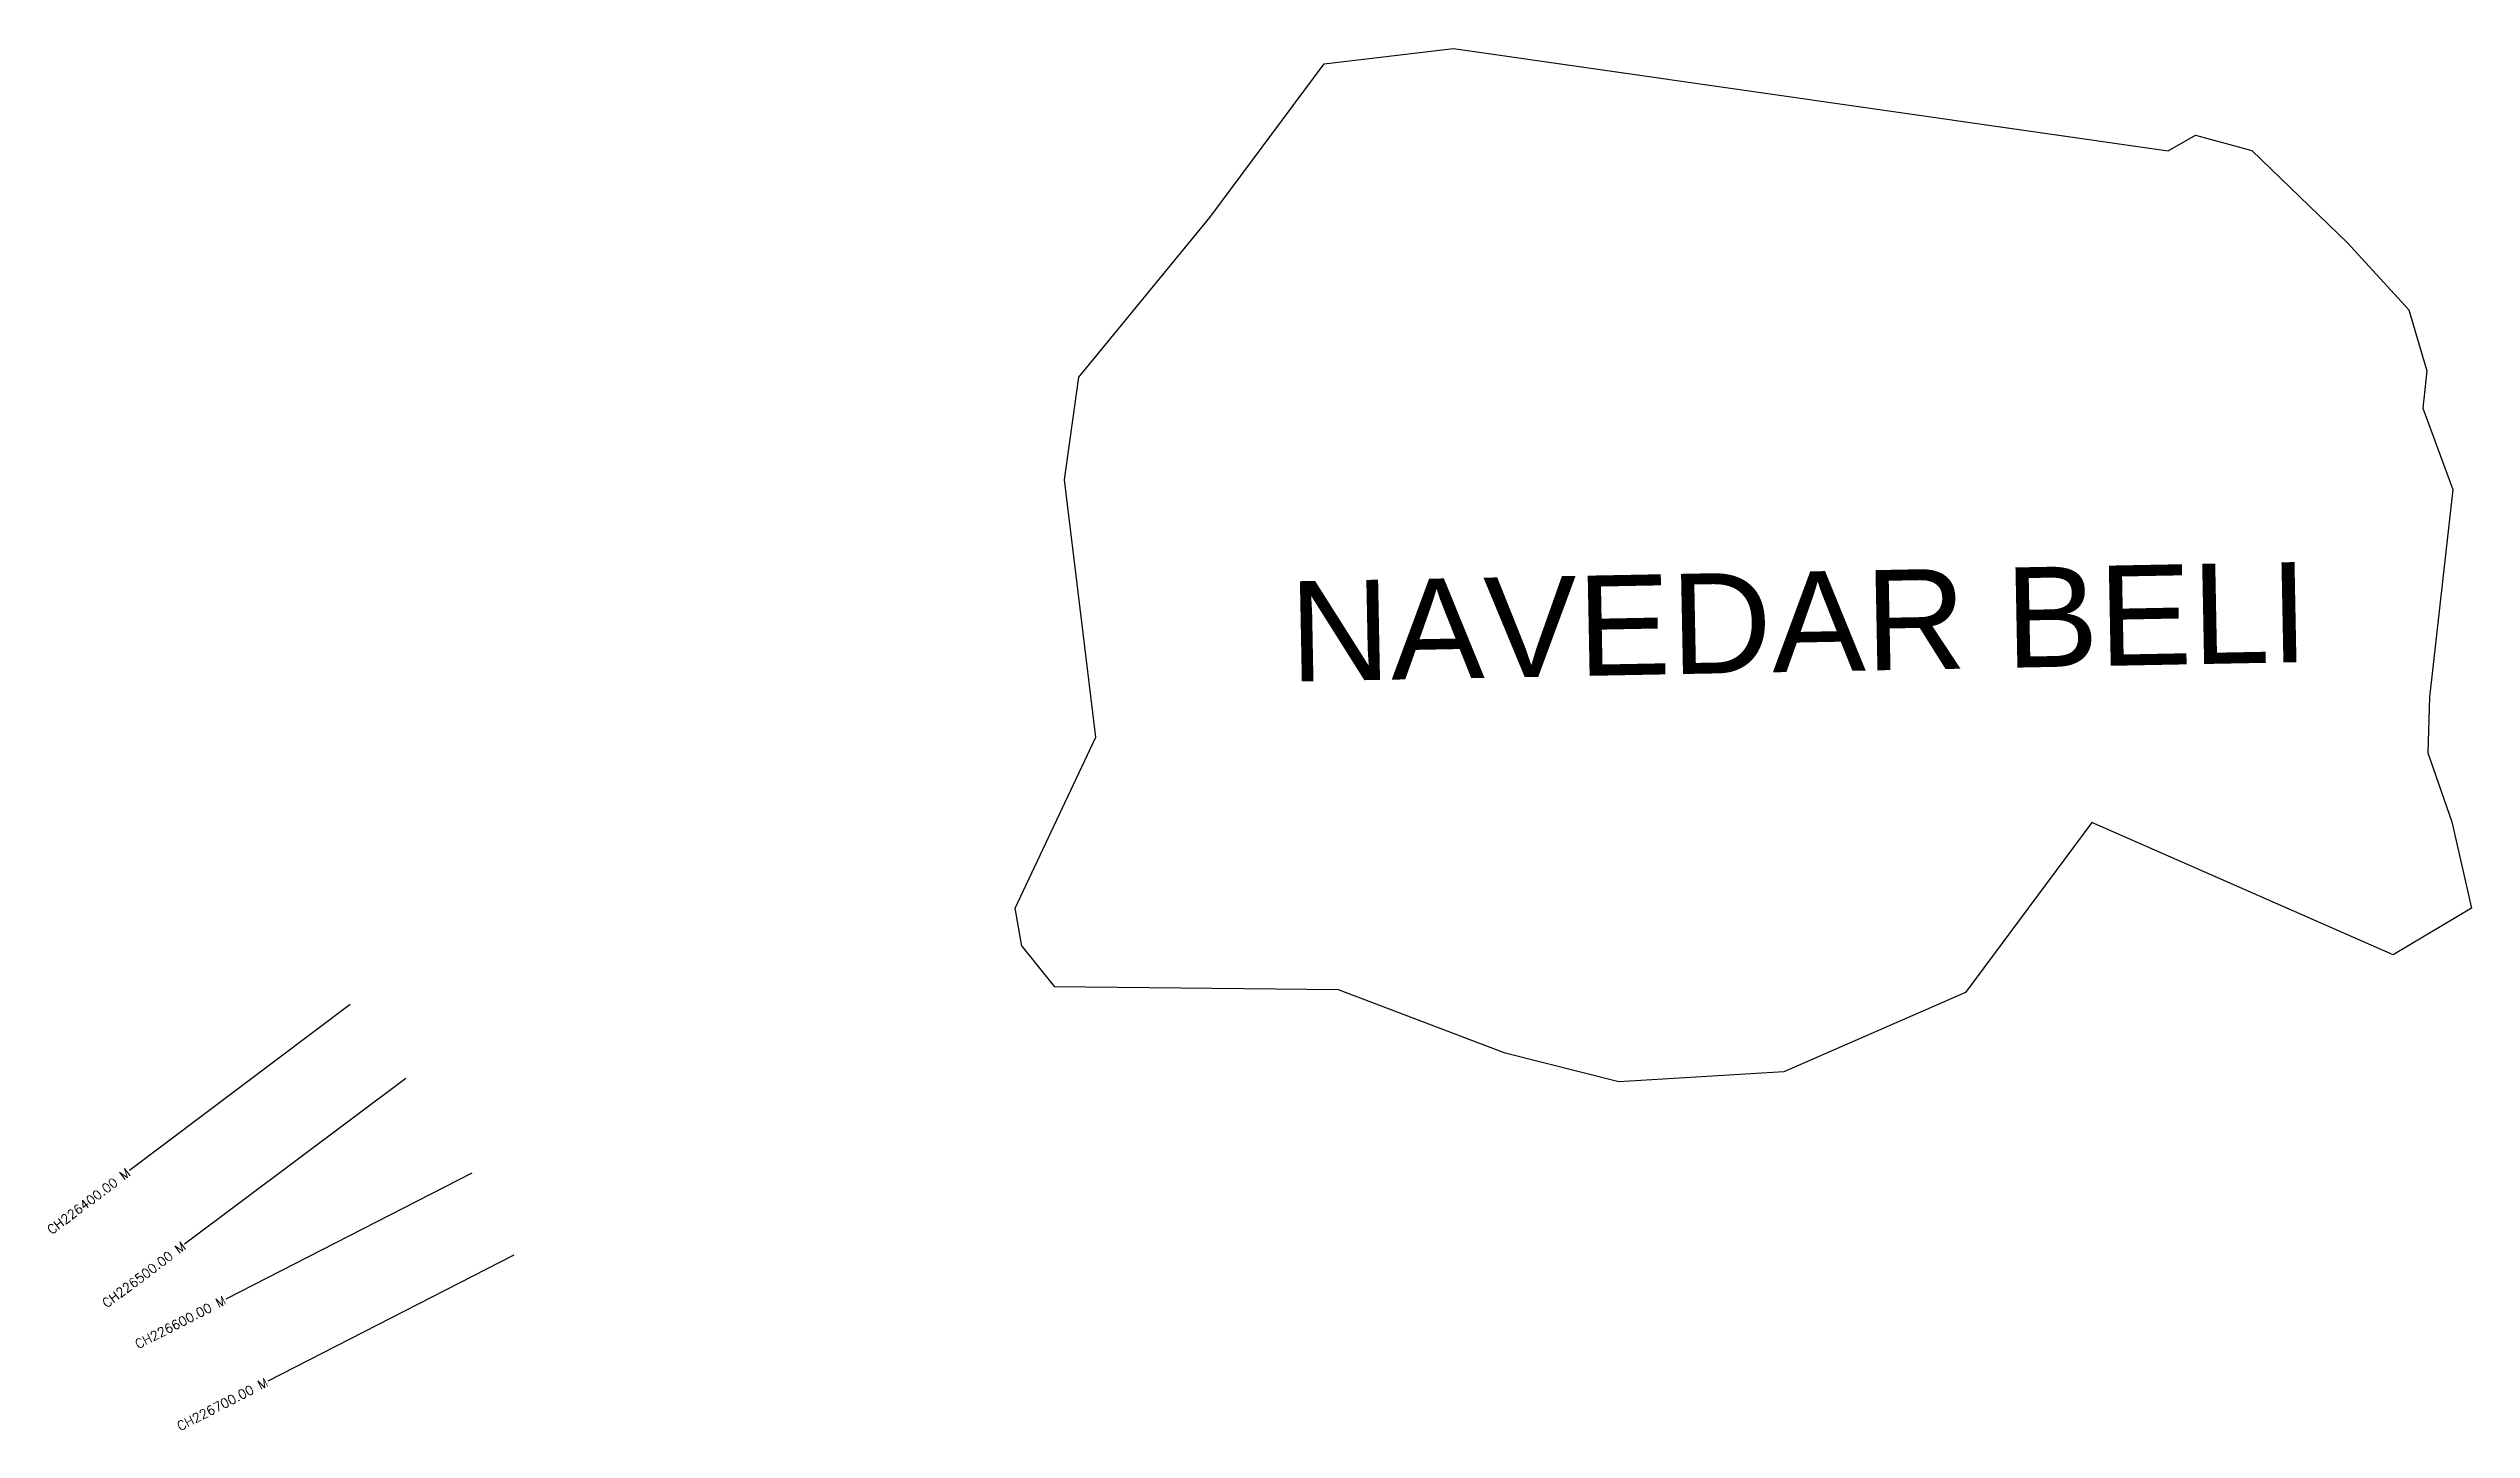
# Model space of a CAD drawing. Header units: metres. Extents: x 277045 to 279674, y 2059776 to 2061275.
import ezdxf
from ezdxf.enums import TextEntityAlignment as Align

# ---------------------------------------------------------------- set-up
doc = ezdxf.new("R2010")
doc.units = ezdxf.units.M
doc.header["$MEASUREMENT"] = 0
for name, color, linetype in [('CS', 134, 'Continuous'), ('CSMark', 6, 'Continuous'), ('village', 3, 'Continuous'), ('VILLAGE NAME', 250, 'Continuous')]:
    doc.layers.add(name, color=color, linetype=linetype)
doc.styles.get("Standard").update_dxf_attribs({"font": 'simplex.shx'})

msp = doc.modelspace()

# ---------------------------------------------------------------- linework, layer by layer
at = {"color": 6, "flags": 128}
msp.add_lwpolyline([(278101.1, 2060300.5), (278136.7, 2060256.2)], dxfattribs=at)
at = {"layer": 'CS'}
for p, q in [((277372.5, 2060237.2), (277132.8, 2060056.8)), ((277432.7, 2060157), (277192.7, 2059977)), ((277504.3, 2060054.2), (277237.3, 2059917.4)), ((277549.9, 2059965.2), (277282.9, 2059828.4))]:
    msp.add_line(p, q, dxfattribs=at)
at = {"layer": 'village', "color": 6}
for points in [[(278429, 2061257.9, 0), (278569.6, 2061274.8, 0), (279345.1, 2061163.7, 0), (279374.7, 2061180.6, 0), (279435.9, 2061163.9, 0), (279539.5, 2061063.8, 0), (279606, 2060991.2, 0), (279625.7, 2060924.8, 0), (279621.2, 2060884.3, 0), (279654, 2060795.9, 0), (279628.7, 2060570.8, 0), (279626.6, 2060510.1, 0), (279652.9, 2060435.3, 0), (279674.1, 2060341.8, 0), (279589.1, 2060291.2, 0), (279262.1, 2060434.5, 0), (279125.2, 2060250, 0), (278928, 2060163.9, 0), (278748.9, 2060153.1, 0), (278625.4, 2060184.3, 0), (278444.7, 2060253, 0), (278136.7, 2060256.2, 0)], [(278101.1, 2060300.5, 0), (278093.9, 2060341.7, 0), (278181.4, 2060527.3, 0), (278147.5, 2060806.7, 0), (278163, 2060918.1, 0), (278305.1, 2061091.2, 0), (278429, 2061257.9, 0), (278429, 2061257.9, 0)]]:
    msp.add_polyline3d(points, dxfattribs=at)

# ---------------------------------------------------------------- texts
at = {"layer": 'CSMark'}
for s, rotation, p in [('CH226400.00 M', 36.9689, (277132, 2060056.2)), ('CH226500.00 M', 36.8607, (277191.9, 2059976.4)), ('CH226600.00 M', 27.1342, (277236.4, 2059917)), ('CH226700.00 M', 27.1342, (277282, 2059828))]:
    msp.add_text(s, height=10, rotation=rotation, dxfattribs=at).set_placement(p, align=Align.MIDDLE_RIGHT)
at = {"layer": 'VILLAGE NAME', "insert": (278390.4, 2060696.3), "char_height": 108.748, "attachment_point": 1, "rotation": 1.1028}
msp.add_mtext_dynamic_manual_height_columns('{\\fArial|b0|i0|c0|p34;NAVEDAR BELI}', width=1388.073, gutter_width=543.7, heights=[0], dxfattribs=at)

doc.saveas('drawing.dxf')
